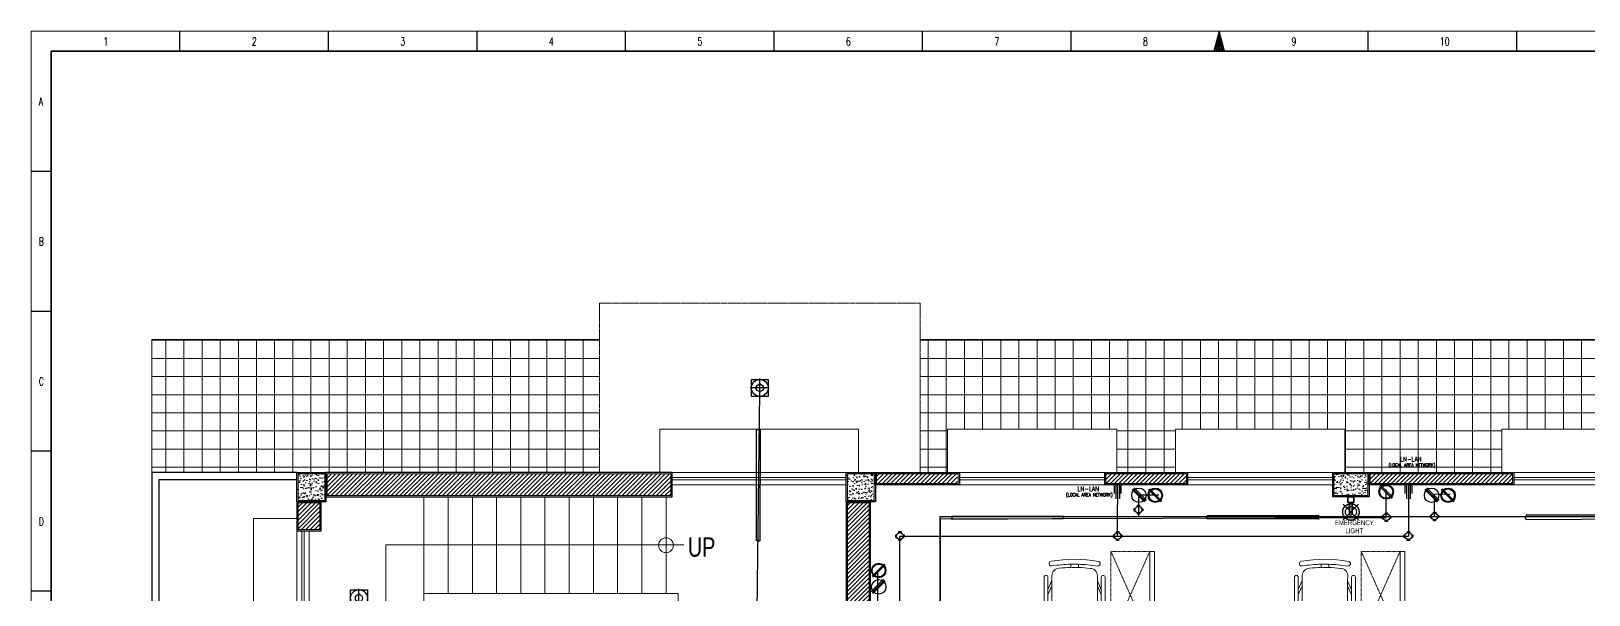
# Model space of a CAD drawing. Header units: inches. Extents: x 112 to 4169, y -2569 to 841.
# Drawn here: x 1572 to 2215, y 545 to 778 of the extents above; entities that cross this region are included whole.
import ezdxf

# ---------------------------------------------------------------- set-up
doc = ezdxf.new("R2010")
doc.units = ezdxf.units.IN
doc.header["$MEASUREMENT"] = 0
doc.linetypes.add('DASH', pattern=[0.35, 0.25, -0.1])
doc.linetypes.add('HIDDEN', pattern=[9.525, 6.35, -3.175])
for name, color, linetype in [('Cables', 7, 'Continuous'), ('Layer 1', 7, 'Continuous'), ('Lights', 7, 'Continuous'), ('PVC Conduit and Circular Boxes', 7, 'Continuous'), ('Sockets', 7, 'Continuous'), ('wall 05', 253, 'Continuous')]:
    doc.layers.add(name, color=color, linetype=linetype)
for name, color, linetype, lineweight in [('COLUMN', 1, 'Continuous', 25), ('E-LAN', 6, 'Continuous', 30), ('Glass', 5, 'Continuous', 9), ('HACTH', 8, 'Continuous', 9), ('ID-FURN', 7, 'Continuous', 15), ('MARKER', 171, 'Continuous', 15), ('Plaster Line', 254, 'Continuous', 15), ('Porch', 90, 'Continuous', 15), ('railing', 232, 'Continuous', 15), ('Stair', 86, 'Continuous', 18), ('Sunshed', 5, 'Continuous', 15), ('Text', 252, 'Continuous', 15), ('WINDOW', 140, 'Continuous', 9)]:
    doc.layers.add(name, color=color, linetype=linetype, lineweight=lineweight)
doc.styles.add('Swiss721', font='swisscl.ttf')
doc.styles.add('TAVE1', font='ROMANS.shx', dxfattribs={"width": 0.75})
doc.styles.add('TEG BORDER', font='txt_qlt.shx', dxfattribs={"width": 0.7, "bigfont": 'hztxt.shx'})
pattern_1 = [(50, (0, 0), (3.58630091, -0.313760675), [0.375, -4.125]), (355, (0, 0), (-0.69375667, 3.76096067), [0.3, -3.3]), (100.4514, (0.299, -0.026), (2.89254691, 3.44719771), [0.31870095, -3.50571056]), (46.1842, (0, 1), (5.33620524, -0.82759507), [0.5625, -6.1875]), (96.6356, (0.4447, 0.931), (4.67331353, 4.87058935), [0.47805144, -5.258565]), (351.1842, (0, 1), (4.67330973, 4.870593), [0.45, -4.95]), (21, (0.5, 0.75), (2.98453526, -2.01309445), [0.375, -4.125]), (326, (0.5, 0.75), (1.21657666, 3.62575023), [0.3, -3.3]), (71.4514, (0.7487, 0.5822), (4.20111314, 1.61265248), [0.31870095, -3.50571056]), (37.5, (0, 0), (0.060799277, 1.66446927), [0, -3.26, 0, -3.35, 0, -3.3125]), (7.5, (0, 0), (1.315347687, 1.97205856), [0, -1.91, 0, -3.185, 0, -1.2625]), (327.5, (-1.115, 0), (2.66911218, -0.112774359), [0, -1.25, 0, -3.9, 0, -5.175]), (317.5, (-1.615, 0), (2.915930847, 0.50052491), [0, -1.625, 0, -2.59, 0, -3.675])]
pattern_2 = [(45, (-121375.1227, -171118.0411), (-0.8838834765, 0.8838834765), [])]

# ---------------------------------------------------------------- blocks, each defined once
blk = doc.blocks.new('C 12X12')
at = {"layer": 'HACTH'}
h = blk.add_hatch(dxfattribs=at)
h.set_pattern_fill('AR-CONC', color=256, scale=0.5, style=0)
h.set_pattern_definition(pattern_1)
h.paths.add_polyline_path([(88279, -6819.5), (88279, -6808.5), (88268, -6808.5), (88268, -6819.5)])
at = {"layer": 'COLUMN'}
blk.add_lwpolyline([(88267.5, -6808), (88279.5, -6808), (88279.5, -6820), (88267.5, -6820)], close=True, dxfattribs=at)
at = {"layer": 'Plaster Line'}
blk.add_lwpolyline([(88268, -6808.5), (88279, -6808.5), (88279, -6819.5), (88268, -6819.5)], close=True, dxfattribs=at)
blk = doc.blocks.new('C10X15')
at = {"layer": 'HACTH'}
h = blk.add_hatch(dxfattribs=at)
h.set_pattern_fill('AR-CONC', color=256, scale=0.5, style=0)
h.set_pattern_definition(pattern_1)
h.paths.add_polyline_path([(88231.5, -6817.5), (88231.5, -6808.5), (88217.5, -6808.5), (88217.5, -6817.5)])
at = {"layer": 'COLUMN'}
blk.add_lwpolyline([(88217, -6808), (88232, -6808), (88232, -6818), (88217, -6818)], close=True, dxfattribs=at)
at = {"layer": 'Plaster Line'}
blk.add_lwpolyline([(88217.5, -6808.5), (88231.5, -6808.5), (88231.5, -6817.5), (88217.5, -6817.5)], close=True, dxfattribs=at)
blk = doc.blocks.new('chair_12')
at = {"layer": 'ID-FURN', "color": 8}
for p, q in [((40, -51), (-40, -50)), ((40, -84), (-40, -84)), ((-276, -313), (-276, -366)), ((-236, -220), (-236, -273)), ((234, -221), (234, -274)), ((274, -314), (274, -367))]:
    blk.add_line(p, q, dxfattribs=at)
blk.add_lwpolyline([(-236, -273), (-236, -464, 0.411076), (-117, -584), (113, -585, 0.419442), (234, -465), (234, -274), (274, -367), (274, -460, 1.013898), (314, -461), (314, -186, 0.968623), (274, -185), (274, -314), (234, -221), (235, -169, 0.414335), (160, -94, 0.02236), (40, -84), (40, -51, -0.033856), (234, -70, 1.009644), (243, -21, 0.081725), (-243, -19, 1.009644), (-235, -69, -0.033856), (-40, -50), (-40, -84, 0.02236), (-160, -93, 0.416163), (-235, -168), (-236, -220), (-276, -313), (-276, -184, 0.92691), (-316, -184), (-316, -459, 1.016772), (-276, -459), (-276, -366)], format="xyb", close=True, dxfattribs=at)
blk = doc.blocks.new('ws 1200x1350')
at = {"layer": 'ID-FURN', "color": 8, "linetype": 'HIDDEN', "ltscale": 0.05}
for p, q in [((-7943, 23139), (-7543, 22239)), ((-7543, 23139), (-7943, 22239))]:
    blk.add_line(p, q, dxfattribs=at)
blk.add_lwpolyline([(-7943, 22239), (-7543, 22239), (-7543, 23139), (-7943, 23139)], close=True, dxfattribs=at)
at = {"layer": 'ID-FURN', "color": 8, "ltscale": 0.05}
for points in [[(-7543, 23139), (-7543, 21789), (-7493, 21789), (-7493, 23139)], [(-7543, 22389), (-7543, 21789), (-8743, 21789), (-8743, 22389)], [(-8743, 21789), (-8743, 21739), (-7493, 21739), (-7493, 21789)]]:
    blk.add_lwpolyline(points, close=True, dxfattribs=at)
at = {"layer": 'ID-FURN', "ltscale": 0.05}
blk.add_blockref('chair_12', (-8318, 23059), dxfattribs=at)
blk = doc.blocks.new('ASDSAETR')
for p, q in [((51404, -7188.3), (51404, -7197.3)), ((51404, -7190.3), (51410.4, -7190.3)), ((51404, -7191.5), (51414.4, -7191.5)), ((51404, -7192.8), (51418.5, -7192.8)), ((51404, -7194.1), (51414.4, -7194.1)), ((51404, -7195.3), (51410.4, -7195.3))]:
    blk.add_line(p, q)
blk = doc.blocks.new('240 BORDER A2')
for p, q in [((37.12, 420), (37.12, 415)), ((74.25, 420), (74.25, 415)), ((111.38, 420), (111.38, 415)), ((148.5, 420), (148.5, 415)), ((185.63, 420), (185.63, 415)), ((222.75, 420), (222.75, 415)), ((259.88, 420), (259.88, 415)), ((297, 420), (297, 415)), ((334.12, 420), (334.12, 415)), ((371.25, 420), (371.25, 415)), ((0, 385), (5, 385)), ((0, 350), (5, 350)), ((0, 315), (5, 315)), ((0, 280), (5, 280))]:
    blk.add_line(p, q)
at = {"linetype": 'Continuous'}
for p, q in [((489, 415), (5, 415)), ((5, 415), (5, 5))]:
    blk.add_line(p, q, dxfattribs=at)
at = {"color": 5, "lineweight": 15}
blk.add_lwpolyline([(0, 420), (594, 420), (594, 0), (0, 0)], close=True, dxfattribs=at)
blk.add_lwpolyline([(297, 420), (295.66, 415), (298.34, 415), (297, 420), (296, 415), (296.33, 415), (297, 420), (296.67, 415), (297.33, 415), (297, 420), (297.67, 415), (298, 415), (297, 420)])
blk.add_lwpolyline([(5, 415), (589, 415), (589, 5), (5, 5)], close=True)
at = {"char_height": 2, "width": 2, "attachment_point": 1, "style": 'TEG BORDER'}
for s, insert in [('1', (18.05, 418.41)), ('2', (55.17, 418.41)), ('3', (92.3, 418.41)), ('4', (129.42, 418.41)), ('5', (166.55, 418.41)), ('6', (203.67, 418.41)), ('7', (240.8, 418.41)), ('8', (277.92, 418.41)), ('9', (315.05, 418.41)), ('\\pi2.2204e-016;10', (352.17, 418.41)), ('A', (1.91, 403.39)), ('B', (1.91, 368.39)), ('C', (1.91, 333.39)), ('D', (1.91, 298.39))]:
    blk.add_mtext(s, dxfattribs=dict(at, insert=insert))

msp = doc.modelspace()

# ---------------------------------------------------------------- hatches: boundary and pattern name
at = {"layer": 'HACTH', "ltscale": 10}
h = msp.add_hatch(dxfattribs=at)
h.set_pattern_fill('ANSI37', color=256, scale=60, angle=45, style=0)
h.set_pattern_definition([(90, (-137895.13, -171144.917), (-7.5, 1e-15), []), (180, (-137895.13, -171144.917), (-1e-15, -7.5), [])])
h.paths.add_polyline_path([(2290.58, 595.36), (2290.58, 583.36), (2290.58, 576.36), (2308.58, 576.36), (2308.58, 506.36), (2290.58, 506.36), (2290.58, 480.36), (2308.58, 480.36), (2308.58, 410.36), (2290.58, 410.36), (2290.58, 391.36), (2345.59, 391.36), (2345.59, 650.37), (2290.58, 650.37), (1939.08, 650.37), (1939.08, 595.36), (1950.34, 595.36), (1950.34, 613.36), (2020.34, 613.36), (2020.34, 595.36), (2044.58, 595.36), (2044.58, 613.36), (2114.58, 613.36), (2114.58, 595.36), (2124.58, 595.36), (2179.41, 595.36), (2179.41, 613.36), (2249.41, 613.36), (2249.41, 595.36), (2278.58, 595.36)])
h.paths.add_polyline_path([(1806.58, 595.36), (1806.58, 650.37), (1621.58, 650.37), (1621.58, 595.36), (1681.58, 595.36), (1693.58, 595.36)])
at = {"layer": 'HACTH'}
h = msp.add_hatch(dxfattribs=at)
h.set_pattern_fill('ANSI31', color=256, scale=10, style=0)
h.set_pattern_definition(pattern_2)
h.paths.add_polyline_path([(1836.08, 585.87), (1836.08, 594.86), (1694.08, 594.86), (1694.08, 585.87)])
h = msp.add_hatch(dxfattribs=at)
h.set_pattern_fill('ANSI31', color=256, scale=10, style=0)
h.set_pattern_definition([(45, (-121375.1227, -171118.0411), (-0.8838834765, 0.8838834765), [])])
h.paths.add_polyline_path([(1918.08, 582.86), (1909.08, 582.86), (1909.08, 499.87), (1918.08, 499.87), (1918.08, 537.83), (1918.08, 541.83)])
h.paths.add_polyline_path([(1921.08, 594.86), (1921.08, 590.86), (1954.34, 590.86), (1954.34, 594.86)])
h = msp.add_hatch(dxfattribs=at)
h.set_pattern_fill('ANSI31', color=256, scale=10, style=0)
h.set_pattern_definition([(45, (-121374.6227, -171118.0411), (-0.8838834765, 0.8838834765), [])])
h.paths.add_polyline_path([(2049.08, 590.86), (2049.08, 594.86), (2015.84, 594.86), (2015.84, 590.86), (2033.08, 590.86)])
h = msp.add_hatch(dxfattribs=at)
h.set_pattern_fill('ANSI31', color=256, scale=10, style=0)
h.set_pattern_definition(pattern_2)
h.paths.add_polyline_path([(2125.08, 594.86), (2125.08, 590.86), (2183.91, 590.86), (2183.91, 594.86)])
h = msp.add_hatch(dxfattribs=at)
h.set_pattern_fill('ANSI31', color=256, scale=10, style=0)
h.set_pattern_definition(pattern_2)
h.paths.add_polyline_path([(1691.08, 582.86), (1682.08, 582.86), (1682.08, 571.87), (1691.08, 571.87)])
at = {"layer": 'Plaster Line'}
h = msp.add_hatch(dxfattribs=at)
h.set_pattern_fill('ANSI31', color=256, scale=100, style=0)
h.set_pattern_definition([(45, (-117185.96, -172459.735), (-8.8388348, 8.8388348), [])])
h.paths.add_polyline_path([(1960.58, 594.86), (1951.58, 594.86), (1951.58, 590.86), (1960.58, 590.86)])

# ---------------------------------------------------------------- linework, layer by layer
for points in [[(1872.68, 631.85), (1872.68, 632.19), (1872.98, 632.19), (1872.98, 631.85)], [(1871.34, 630.5), (1871, 630.5), (1871.01, 630.2), (1871.35, 630.21)], [(1872.68, 628.88), (1872.68, 628.54), (1872.98, 628.54), (1872.98, 628.88)], [(1874.32, 630.5), (1874.65, 630.5), (1874.65, 630.2), (1874.31, 630.21)], [(1707.07, 544.93), (1707.07, 545.27), (1707.37, 545.27), (1707.37, 544.93)]]:
    msp.add_lwpolyline(points)
for centre in [(1872.83, 630.37), (1707.22, 543.45)]:
    msp.add_circle(centre, 1.49)
at = {"layer": 'Cables', "color": 3}
msp.add_line((1871.72, 538.31), (1872.83, 628.54), dxfattribs=at)
at = {"layer": 'Cables', "color": 1}
for p, q in [((2029.3, 586.22), (2029.3, 577.22)), ((2029.3, 586.22), (2037.65, 586.22)), ((2151.63, 586.48), (2158.12, 586.55)), ((2151.63, 577.22), (2151.63, 586.48)), ((1947.16, 577.22), (2258.65, 577.22)), ((1947.16, 577.22), (1947.16, 469.65)), ((1921.57, 539.87), (1921.57, 554.9))]:
    msp.add_line(p, q, dxfattribs=at)
at = {"layer": 'Cables', "color": 6}
for p, q in [((2131.7, 576.87), (2131.64, 588.33)), ((1947.42, 576.24), (2131.7, 576.87)), ((1947.42, 576.24), (1947.42, 469.95))]:
    msp.add_line(p, q, dxfattribs=at)
at = {"layer": 'Cables', "color": 192, "lineweight": 30}
for p, q in [((2140.81, 590.36), (2140.81, 569.15)), ((2020.66, 569.15), (2020.66, 582.25)), ((1930.7, 246.9), (1930.7, 569.15)), ((1930.7, 569.15), (2140.81, 569.15))]:
    msp.add_line(p, q, dxfattribs=at)
at = {"layer": 'Glass', "ltscale": 10}
for points in [[(1908.58, 593.36), (1908.58, 592.36), (1836.58, 592.36), (1836.58, 593.36)], [(2015.34, 593.36), (2015.34, 592.36), (1955.34, 592.36), (1955.34, 593.36)], [(2109.58, 593.36), (2109.58, 592.36), (2049.58, 592.36), (2049.58, 593.36)], [(2244.41, 593.36), (2244.41, 592.36), (2184.41, 592.36), (2184.41, 593.36)], [(1683.58, 511.37), (1684.58, 511.37), (1684.58, 571.37), (1683.58, 571.37)]]:
    msp.add_lwpolyline(points, close=True, dxfattribs=at)
at = {"layer": 'Layer 1', "color": 1}
for points in [[(2113.67, 579.09), (2113.77, 579.88), (2114.01, 580.63), (2114.46, 581.28), (2115.06, 581.83), (2115.76, 582.23), (2116.51, 582.47)], [(2120.49, 579.09), (2120.39, 578.34), (2120.14, 577.59), (2119.74, 576.94), (2119.2, 576.4), (2118.55, 576), (2117.85, 575.75), (2117.05, 575.65), (2116.31, 575.75), (2115.61, 576), (2114.96, 576.4), (2114.41, 576.94), (2114.01, 577.59), (2113.77, 578.34), (2113.67, 579.09), (2113.77, 579.83), (2114.01, 580.58), (2114.41, 581.23), (2114.96, 581.78), (2115.61, 582.18), (2116.31, 582.42), (2117.05, 582.47), (2117.85, 582.42), (2118.55, 582.18), (2119.2, 581.78), (2119.74, 581.23), (2120.14, 580.58), (2120.39, 579.83), (2120.49, 579.09)], [(2120.49, 579.34), (2120.44, 578.54), (2120.24, 577.79), (2119.84, 577.09), (2119.35, 576.55), (2118.7, 576.1), (2117.95, 575.8), (2117.2, 575.65), (2116.41, 575.75), (2115.66, 575.95), (2115.01, 576.4), (2114.46, 576.89), (2114.01, 577.59), (2113.77, 578.29), (2113.67, 579.09)], [(2113.92, 582.27), (2120.24, 575.9)], [(2113.92, 575.9), (2120.24, 582.27)], [(2119.35, 579.09), (2119.3, 578.49), (2119.05, 577.94), (2118.7, 577.49), (2118.2, 577.09), (2117.65, 576.89), (2117.05, 576.79), (2116.51, 576.89), (2115.96, 577.09), (2115.46, 577.49), (2115.11, 577.94), (2114.86, 578.49), (2114.81, 579.09), (2114.86, 579.68), (2115.11, 580.23), (2115.46, 580.68), (2115.96, 581.08), (2116.51, 581.28), (2117.05, 581.38), (2117.65, 581.28), (2118.2, 581.08), (2118.7, 580.68), (2119.05, 580.23), (2119.3, 579.68), (2119.35, 579.09)], [(2115.81, 585.36), (2115.81, 583.07), (2118.35, 583.07), (2118.35, 585.36)], [(2115.81, 585.36), (2118.35, 585.36)], [(2115.81, 583.07), (2115.81, 585.36)], [(2118.35, 583.07), (2115.81, 583.07)], [(2116.51, 577.94), (2116.51, 583.07)], [(2117.65, 583.07), (2116.51, 583.07), (2116.51, 577.94)], [(2117.65, 583.07), (2117.65, 577.94), (2117.65, 582.72), (2117.65, 583.07), (2116.51, 583.07)], [(2117.9, 582.37), (2117.65, 582.47), (2116.51, 582.47)], [(2117.9, 582.37), (2118.55, 582.18), (2119.2, 581.78), (2119.69, 581.28), (2120.09, 580.68), (2120.34, 580.03), (2120.49, 579.34)], [(2118.35, 585.36), (2118.35, 583.07)], [(2116.51, 577.94), (2117.65, 577.94)], [(2116.51, 577.94), (2117.65, 577.94)]]:
    msp.add_lwpolyline(points, dxfattribs=at)
at = {"layer": 'Lights', "color": 40}
for p, q in [((1872.83, 626.43), (1872.83, 634.31)), ((1876.77, 630.37), (1868.89, 630.37)), ((1707.22, 539.51), (1707.22, 547.39))]:
    msp.add_line(p, q, dxfattribs=at)
at = {"layer": 'Lights'}
for points in [[(1869.35, 633.84), (1876.31, 633.84), (1876.31, 626.89), (1869.35, 626.89)], [(1703.75, 546.92), (1710.7, 546.92), (1710.7, 539.97), (1703.75, 539.97)]]:
    msp.add_lwpolyline(points, close=True, dxfattribs=at)
for centre in [(1872.83, 630.37), (1707.22, 543.45)]:
    msp.add_circle(centre, 3.48, dxfattribs=at)
at = {"layer": 'MARKER'}
msp.add_lwpolyline([(1799.02, 517.47), (1792.13, 528.65), (1792.13, 537.47), (1799.02, 517.47), (1792.13, 497.47), (1792.13, 506.29), (1799.02, 517.47), (1718.37, 517.47), (1718.37, 565.47), (1841.46, 565.47)], dxfattribs=at)
msp.add_circle((1834.08, 565.37), 3.07, dxfattribs=at)
at = {"layer": 'Plaster Line'}
for points in [[(1836.08, 594.86), (1694.08, 594.86), (1694.08, 585.87), (1836.08, 585.87)], [(1954.84, 590.86), (1921.08, 590.86), (1921.08, 594.86), (1954.84, 594.86)], [(1691.08, 582.86), (1682.08, 582.86), (1682.08, 571.87), (1691.08, 571.87)], [(1918.08, 582.86), (1909.08, 582.86), (1909.08, 499.87), (1918.08, 499.87), (1918.08, 537.83), (1918.08, 537.83), (1918.08, 541.83), (1918.08, 541.83)]]:
    msp.add_lwpolyline(points, close=True, dxfattribs=at)
for points in [[(2033.08, 590.86), (2015.84, 590.86), (2015.84, 594.86), (2049.08, 594.86), (2049.08, 590.86), (2033.08, 590.86), (2033.08, 590.86)], [(2183.91, 590.86), (2183.91, 590.86), (2183.91, 590.86), (2125.08, 590.86), (2125.08, 594.86), (2183.91, 594.86)], [(2183.91, 594.86), (2183.91, 590.86), (2182.41, 590.86), (2182.41, 590.86)]]:
    msp.add_lwpolyline(points, dxfattribs=at)
at = {"layer": 'Porch', "linetype": 'DASH', "ltscale": 1.5}
msp.add_lwpolyline([(1939.08, 595.36), (1939.08, 665.37), (1806.58, 665.37), (1806.58, 595.36)], dxfattribs=at)
at = {"layer": 'PVC Conduit and Circular Boxes'}
for points in [[(1871.43, 613.17, -0.56347), (1871.93, 613.17, 0.367924), (1873.04, 613.25), (1872.83, 567.17, -0.456322), (1871.93, 567.17, 0.605884), (1871.41, 567.17)], [(1998.31, 577.39, -0.56347), (1998.31, 576.88, 0.571886), (1998.38, 576.21), (1952.31, 575.99, -0.456322), (1952.31, 576.88, 0.605884), (1952.31, 577.4)], [(2103.69, 577.61, -0.56347), (2103.69, 577.1, 0.404241), (2103.77, 576.17), (2057.69, 576.21, -0.456322), (2057.69, 577.1, 0.605884), (2057.69, 577.62)], [(2235.51, 577.92, -0.56347), (2235.51, 577.41, 0.336482), (2235.59, 576.12), (2189.51, 575.84, -0.314286), (2189.51, 577.41, 0.605884), (2189.51, 577.94)]]:
    msp.add_lwpolyline(points, format="xyb", close=True, dxfattribs=at)
for points in [[(2027.93, 580.42), (2027.43, 580.41), (2027.44, 579.54), (2027.94, 579.55)], [(2028.87, 581.35), (2028.87, 581.85), (2029.75, 581.85), (2029.75, 581.32)], [(2030.6, 580.44), (2031.09, 580.44), (2031.09, 579.57), (2030.6, 579.57)], [(2029.7, 578.68), (2029.7, 578.18), (2028.83, 578.18), (2028.83, 578.68)], [(2130.36, 577.35), (2129.86, 577.34), (2129.88, 576.47), (2130.37, 576.48)], [(2132.14, 575.61), (2132.14, 575.11), (2131.26, 575.11), (2131.26, 575.61)], [(2131.3, 578.28), (2131.3, 578.78), (2132.18, 578.78), (2132.18, 578.25)], [(2133.03, 577.37), (2133.53, 577.37), (2133.53, 576.5), (2133.03, 576.5)], [(2150.29, 577.63), (2149.79, 577.62), (2149.81, 576.75), (2150.3, 576.76)], [(2152.07, 575.89), (2152.07, 575.39), (2151.19, 575.39), (2151.19, 575.89)], [(2151.23, 578.56), (2151.23, 579.06), (2152.11, 579.06), (2152.11, 578.53)], [(2152.96, 577.65), (2153.46, 577.65), (2153.46, 576.78), (2152.96, 576.78)], [(1929.36, 569.57), (1928.87, 569.56), (1928.88, 568.69), (1929.38, 568.7)], [(1931.14, 567.82), (1931.14, 567.33), (1930.27, 567.33), (1930.27, 567.82)], [(1930.31, 570.5), (1930.31, 570.99), (1931.18, 570.99), (1931.18, 570.47)], [(1932.04, 569.59), (1932.53, 569.59), (1932.53, 568.72), (1932.04, 568.72)], [(2019.32, 569.57), (2018.82, 569.56), (2018.84, 568.69), (2019.33, 568.7)], [(2021.1, 567.82), (2021.1, 567.33), (2020.22, 567.33), (2020.22, 567.82)], [(2020.26, 570.5), (2020.26, 570.99), (2021.14, 570.99), (2021.14, 570.47)], [(2021.99, 569.59), (2022.49, 569.59), (2022.49, 568.72), (2021.99, 568.72)], [(2139.47, 569.57), (2138.97, 569.56), (2138.99, 568.69), (2139.48, 568.7)], [(2141.25, 567.82), (2141.25, 567.33), (2140.37, 567.33), (2140.37, 567.82)], [(2140.41, 570.5), (2140.41, 570.99), (2141.29, 570.99), (2141.29, 570.47)], [(2142.14, 569.59), (2142.64, 569.59), (2142.64, 568.72), (2142.14, 568.72)]]:
    msp.add_lwpolyline(points, dxfattribs=at)
for centre in [(2029.27, 580.01), (2131.7, 576.94), (2151.63, 577.22), (1930.7, 569.15), (2020.66, 569.15), (2140.81, 569.15)]:
    msp.add_circle(centre, 1.4, dxfattribs=at)
at = {"layer": 'railing', "ltscale": 20}
for points in [[(1621.58, 595.36), (1621.58, 650.37), (1806.58, 650.37)], [(1939.08, 650.37), (2290.58, 650.37), (2345.59, 650.37), (2345.59, 394.36)], [(1621.58, 391.36), (1621.58, 590.36)]]:
    msp.add_lwpolyline(points, dxfattribs=at)
at = {"layer": 'railing'}
msp.add_lwpolyline([(1734.08, 545.37), (1839.08, 545.37), (1839.08, 537.37), (1734.08, 537.37)], close=True, dxfattribs=at)
at = {"layer": 'Sockets', "color": 5}
for p, q in [((2031.79, 583.24), (2026.69, 588.34)), ((2032.2, 583.61), (2027.1, 588.71)), ((2032.61, 583.98), (2027.51, 589.08)), ((2152.74, 583.24), (2147.64, 588.34)), ((2153.15, 583.61), (2148.05, 588.71)), ((2153.56, 583.98), (2148.46, 589.08)), ((1923.96, 551.26), (1918.86, 546.16)), ((1924.33, 550.85), (1919.23, 545.75)), ((1924.7, 550.44), (1919.6, 545.34))]:
    msp.add_line(p, q, dxfattribs=at)
at = {"layer": 'Sockets', "color": 3}
for p, q in [((2038.56, 583.24), (2033.46, 588.34)), ((2038.97, 583.61), (2033.87, 588.71)), ((2159.51, 583.24), (2154.41, 588.34)), ((2159.92, 583.61), (2154.82, 588.71)), ((1924.33, 557.62), (1919.23, 552.52)), ((1924.7, 557.21), (1919.6, 552.11))]:
    msp.add_line(p, q, dxfattribs=at)
at = {"layer": 'Sockets', "color": 1}
for p, q in [((2133.97, 584.7), (2128.87, 589.8)), ((2134.38, 585.07), (2129.28, 590.17))]:
    msp.add_line(p, q, dxfattribs=at)
at = {"layer": 'Sockets', "color": 5}
for centre in [(2029.48, 585.98), (2150.43, 585.98), (1921.95, 548.13)]:
    msp.add_circle(centre, 2.99, dxfattribs=at)
at = {"layer": 'Sockets', "color": 3}
for centre, radius in [((2036.25, 585.98), 2.99), ((2036.25, 585.98), 2.67), ((2157.2, 585.98), 2.99), ((2157.2, 585.98), 2.67), ((1921.95, 554.9), 2.99), ((1921.95, 554.9), 2.67)]:
    msp.add_circle(centre, radius, dxfattribs=at)
at = {"layer": 'Sockets', "color": 1}
for radius in [2.99, 2.67]:
    msp.add_circle((2131.66, 587.44), radius, dxfattribs=at)
at = {"layer": 'Stair'}
for p, q in [((1734.08, 545.37), (1734.08, 585.37)), ((1744.08, 545.37), (1744.08, 585.37)), ((1754.08, 545.37), (1754.08, 585.37)), ((1764.08, 545.37), (1764.08, 585.37)), ((1774.08, 545.37), (1774.08, 585.37)), ((1784.08, 545.37), (1784.08, 585.37)), ((1794.08, 545.37), (1794.08, 585.37)), ((1804.08, 545.37), (1804.08, 585.37)), ((1814.08, 545.37), (1814.08, 585.37)), ((1824.08, 545.37), (1824.08, 585.37)), ((1834.08, 545.37), (1834.08, 585.37))]:
    msp.add_line(p, q, dxfattribs=at)
at = {"layer": 'Sunshed', "linetype": 'DASH'}
for points in [[(1831.58, 595.36), (1831.58, 613.36), (1913.58, 613.36), (1913.58, 595.36)], [(1950.34, 595.36), (1950.34, 613.36), (2020.34, 613.36), (2020.34, 595.36)], [(1950.34, 595.36), (1950.34, 613.36), (2020.34, 613.36), (2020.34, 595.36)], [(2044.58, 595.36), (2044.58, 613.36), (2114.58, 613.36), (2114.58, 595.36)], [(2044.58, 595.36), (2044.58, 613.36), (2114.58, 613.36), (2114.58, 595.36)], [(2179.41, 595.36), (2179.41, 613.36), (2249.41, 613.36), (2249.41, 595.36)], [(1681.58, 576.37), (1663.58, 576.37), (1663.58, 506.37), (1681.58, 506.37)]]:
    msp.add_lwpolyline(points, dxfattribs=at)
at = {"layer": 'wall 05'}
for points in [[(1681.58, 595.36), (1621.58, 595.36), (1621.58, 211.36), (1681.58, 211.36)], [(1681.58, 592.36), (1624.58, 592.36), (1624.58, 214.36), (1681.58, 214.36)], [(2032.58, 590.36), (2015.34, 590.36), (2015.34, 595.36), (2049.58, 595.36), (2049.58, 590.36), (2032.58, 590.36)], [(2184.41, 590.36), (2124.58, 590.36), (2124.58, 595.36), (2184.41, 595.36)], [(2184.41, 595.36), (2184.41, 590.36), (2182.91, 590.36)]]:
    msp.add_lwpolyline(points, dxfattribs=at)
for points in [[(1836.58, 595.36), (1693.58, 595.36), (1693.58, 585.37), (1836.58, 585.37)], [(1955.34, 590.36), (1920.58, 590.36), (1920.58, 595.36), (1955.34, 595.36)], [(1691.58, 583.36), (1681.58, 583.36), (1681.58, 571.37), (1691.58, 571.37)], [(1918.58, 583.36), (1908.58, 583.36), (1908.58, 499.37), (1918.58, 499.37), (1918.58, 537.33), (1918.58, 537.33), (1918.58, 542.33), (1918.58, 542.33)]]:
    msp.add_lwpolyline(points, close=True, dxfattribs=at)
at = {"layer": 'WINDOW', "ltscale": 10}
for points in [[(1908.58, 595.36), (1908.58, 590.36), (1836.58, 590.36), (1836.58, 595.36)], [(2015.34, 595.36), (2015.34, 590.36), (1955.34, 590.36), (1955.34, 595.36)], [(2109.58, 595.36), (2109.58, 590.36), (2049.58, 590.36), (2049.58, 595.36)], [(2244.41, 595.36), (2244.41, 590.36), (2184.41, 590.36), (2184.41, 595.36)], [(1681.58, 511.37), (1686.58, 511.37), (1686.58, 571.37), (1681.58, 571.37)]]:
    msp.add_lwpolyline(points, close=True, dxfattribs=at)
msp.add_lwpolyline([(1686.58, 511.37), (1686.58, 571.37)], dxfattribs=at)

# ---------------------------------------------------------------- block references
at = {"xscale": 1.652949273830399, "yscale": 1.652949273830399, "zscale": 1.652949273830399}
msp.add_blockref('240 BORDER A2', (1571.77, 83.63), dxfattribs=at)
at = {"layer": 'E-LAN', "lineweight": 0, "xscale": 0.5599999999999999, "yscale": 0.5599999999999999, "zscale": 0.5599999999999999, "rotation": 270}
for p in [(6048.63, 29376.6), (6168.78, 29376.6)]:
    msp.add_blockref('ASDSAETR', p, dxfattribs=at)
at = {"layer": 'HACTH'}
for name, p in [('C 12X12', (-86585.92, 7403.36)), ('C 12X12', (-86358.92, 7403.36)), ('C10X15', (-86107.42, 7403.36))]:
    msp.add_blockref(name, p, dxfattribs=at)
at = {"layer": 'ID-FURN', "xscale": 0.03999999997904524, "yscale": 0.04000000000814907, "zscale": 0.04}
for p in [(2335.66, -362.83), (2439.08, -362.83)]:
    msp.add_blockref('ws 1200x1350', p, dxfattribs=at)

# ---------------------------------------------------------------- texts
at = {"layer": 'E-LAN', "lineweight": 0, "style": 'TAVE1', "width": 0.75}
for s, height, p in [('(LOCAL AREA NETWORK)', 1.3659, (2132.66, 597.81)), ('LN-LAN', 1.951, (2137.39, 599.98)), ('(LOCAL AREA NETWORK)', 1.3659, (1999.36, 585.51)), ('LN-LAN', 1.951, (2004.09, 587.68))]:
    msp.add_text(s, height=height, dxfattribs=at).set_placement(p)
at = {"layer": 'Text', "color": 4, "insert": (2118.46, 575.66), "char_height": 2, "width": 15.6576, "attachment_point": 2, "style": 'Swiss721'}
msp.add_mtext('EMERGENCY LIGHT ', dxfattribs=at)
at = {"layer": 'Text', "insert": (1848.79, 568.61), "char_height": 8, "width": 12.7258, "attachment_point": 2, "style": 'Swiss721'}
msp.add_mtext('UP', dxfattribs=at)

doc.saveas('drawing.dxf')
